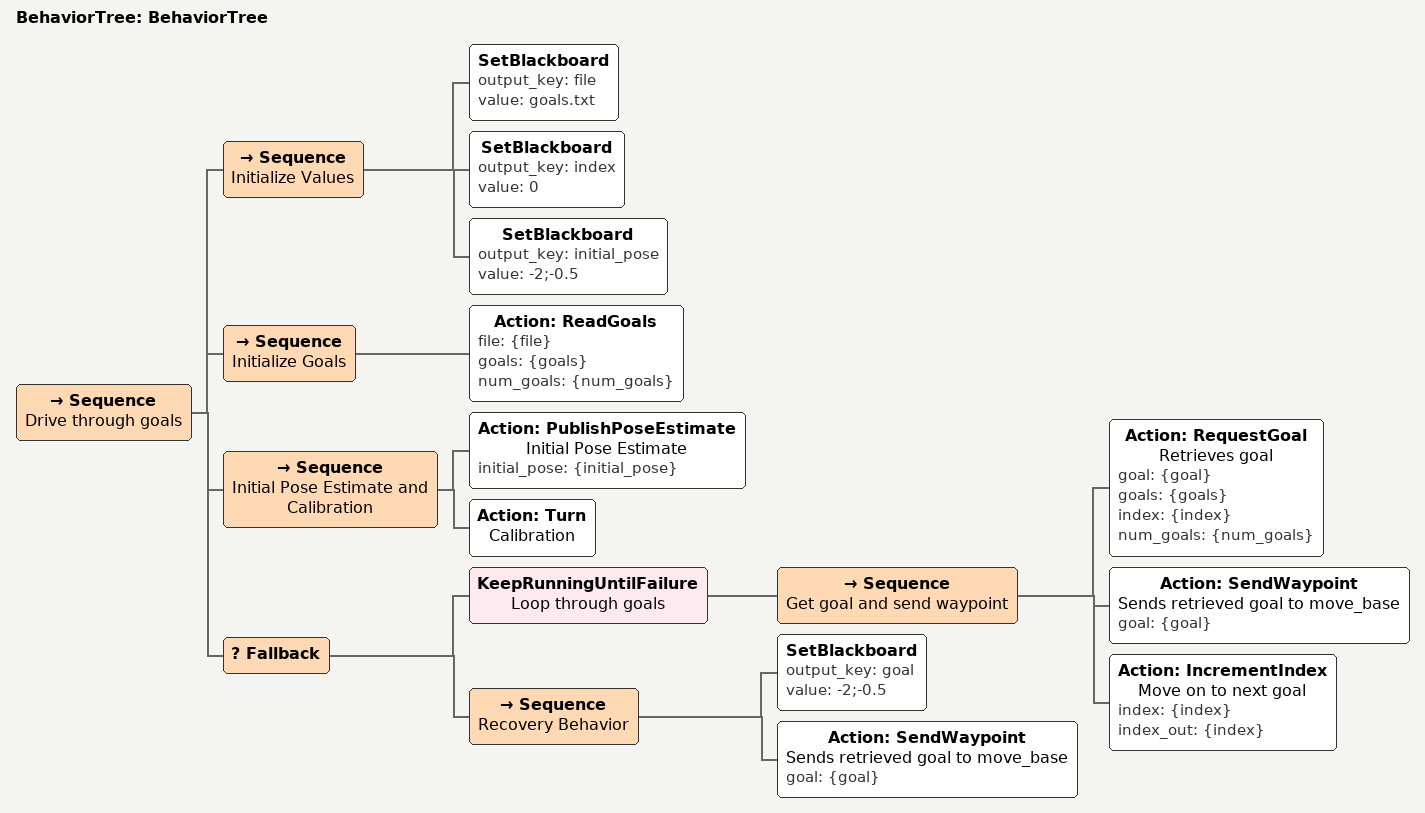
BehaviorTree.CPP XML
<?xml version="1.0"?>
<root main_tree_to_execute="BehaviorTree">
    <BehaviorTree ID="BehaviorTree">
        <Sequence name="Drive through goals">
            <Sequence name="Initialize Values">
                <SetBlackboard output_key="file" value="goals.txt"/>
                <SetBlackboard output_key="index" value="0"/>
                <SetBlackboard output_key="initial_pose" value="-2;-0.5"/>
            </Sequence>
            <Sequence name="Initialize Goals">
                <Action ID="ReadGoals"
                    file="{file}"
                    goals="{goals}"
                    num_goals="{num_goals}" />
            </Sequence>
            <Sequence name="Initial Pose Estimate and Calibration">
                <Action ID="PublishPoseEstimate" name="Initial Pose Estimate"
                    initial_pose="{initial_pose}" />
                <Action ID="Turn" name="Calibration"/>
            </Sequence>
            <Fallback>
                <KeepRunningUntilFailure name="Loop through goals">
                    <Sequence name="Get goal and send waypoint">
                        <Action ID="RequestGoal" name="Retrieves goal"
                            goal="{goal}"
                            goals="{goals}"
                            index="{index}"
                            num_goals="{num_goals}"/>
                        <Action ID="SendWaypoint" name="Sends retrieved goal to move_base"
                            goal="{goal}" />
                        <Action ID="IncrementIndex" name="Move on to next goal"
                            index="{index}"
                            index_out="{index}" />
                    </Sequence>
                </KeepRunningUntilFailure>
                <Sequence name="Recovery Behavior">
                    <SetBlackboard output_key="goal" value="-2;-0.5"/>
                    <Action ID="SendWaypoint" name="Sends retrieved goal to move_base"
                        goal="{goal}"/>
                </Sequence>
            </Fallback>
        </Sequence>
    </BehaviorTree>
</root>
